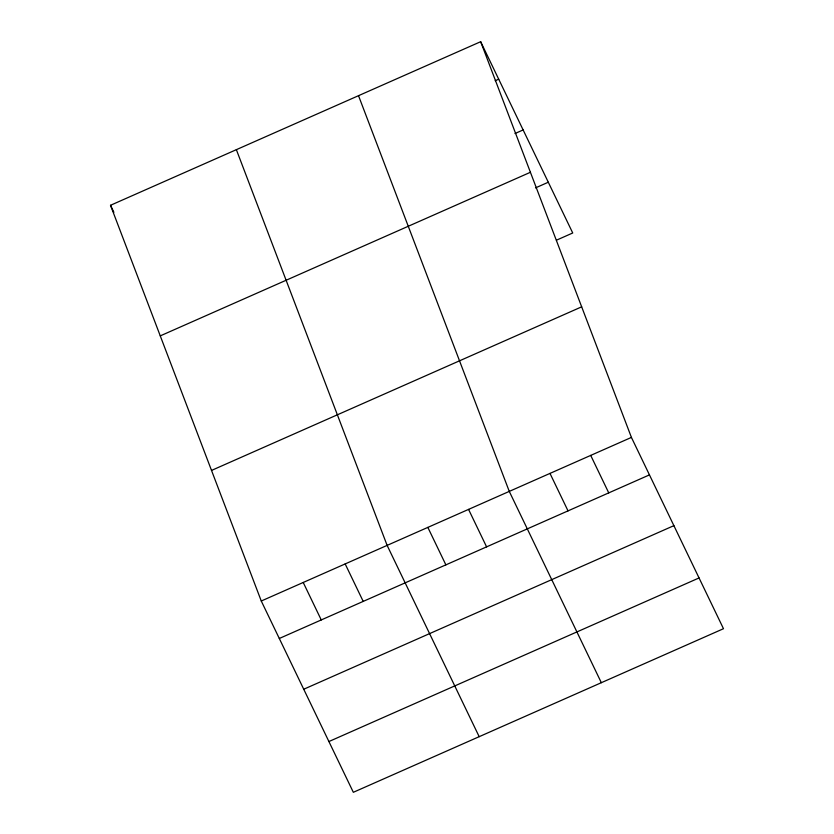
<?xml version="1.0" encoding="UTF-8"?>
<svg xmlns="http://www.w3.org/2000/svg" width="834" height="834" viewBox="0 0 834 834"><rect width="100%" height="100%" fill="white"/><g stroke="black" fill="none" stroke-linecap="round" stroke-linejoin="round"><path stroke-width="1.25" d="M480.665 41.7L631.421 437.412L723.485 628.711L353.335 792.3L261.271 601.012L110.515 205.289L480.665 41.7L572.729 232.988L556.445 240.192M495.208 80.71L498.701 79.178M514.985 133.534L523.126 129.937M160.264 335.883L530.414 172.284M535.501 187.89L548.303 182.229M211.523 470.428L581.673 306.829M261.271 601.012L631.421 437.412M279.307 638.479L649.457 474.89M303.732 689.238L673.893 525.649M328.909 741.541L699.059 577.941M590.712 455.406L608.747 492.884M549.992 473.41L568.027 510.877M601.335 682.692L509.272 491.403L358.516 95.691M468.562 509.397L486.597 546.875M427.842 527.39L445.877 564.868M479.185 736.683L387.122 545.384L236.366 149.672M345.172 563.93L363.207 601.397M303.222 582.466L321.257 619.943M110.515 205.289L113.893 212.316"/></g></svg>
